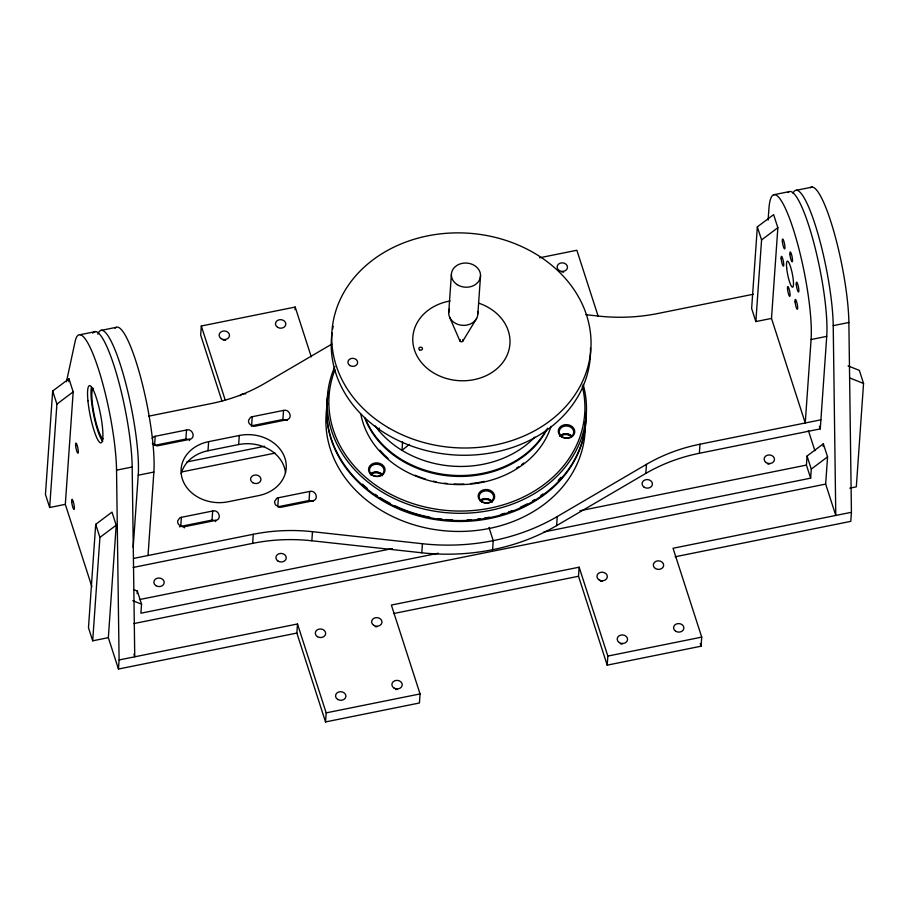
<?xml version="1.0" encoding="UTF-8"?>
<svg xmlns="http://www.w3.org/2000/svg" width="909" height="909" viewBox="0 0 909 909"><rect width="100%" height="100%" fill="white"/><g stroke="black" fill="none" stroke-linecap="round" stroke-linejoin="round"><path stroke-width="1.36" d="M52.677 391.029L45.45 494.439L49.665 507.506L65.312 504.347L73.186 391.87L68.959 378.803L52.677 391.029L56.903 404.096L49.665 507.506M68.766 381.632L68.959 378.803M95.706 524.345L88.48 627.744L92.695 640.822L108.341 637.663L116.204 525.186L111.989 512.119L95.706 524.345L99.922 537.412L92.695 640.822M119.102 659.957L297.482 623.983L296.857 633.062L118.465 669.035L119.102 659.957L116.534 470.158A81.094 14.351 78.6 0 0 98.399 368.918A81.094 14.351 78.6 0 0 75.072 341.693L66.459 381.757M133.18 547.343L138.225 475.202A81.094 14.351 78.6 0 0 123.34 374.497A81.094 14.351 78.6 0 0 97.842 334.217M137.145 593.657L137.327 591.066L133.566 589.589M137.327 591.066L141.543 604.144L140.906 613.211L438.263 553.251M154.144 445.467A4.693 3.886 4 0 1 154.587 445.353L155.223 436.286L186.515 429.98C192.458 428.128 196.321 438.138 189.561 439.388L158.257 445.694A4.693 3.886 4 0 1 156.314 445.74L152.644 443.66A6.465 5.363 4 0 1 152.348 443.251M148.031 555.501L153.871 472.055A81.094 14.351 78.6 0 0 140.463 376.644A81.094 14.351 78.6 0 0 115.023 328.285M154.587 445.353L185.891 439.047L186.515 429.98M179.425 526.845A4.693 3.886 4 0 1 180.743 526.391L181.38 517.323L212.672 511.006C218.614 509.154 222.466 519.164 215.706 520.414L184.413 526.731A4.693 3.886 4 0 1 182.459 526.765L178.8 524.698A6.465 5.363 4 0 1 177.744 520.766L179.641 518.016A4.693 3.886 4 0 1 181.38 517.323M189.481 440.524L189.561 439.388M184.334 527.868L184.413 526.731M311.287 356.885L295.198 307.06L201.309 326.001L200.684 335.069L221.978 401.051M181.243 473.509A37.303 30.895 4 0 1 207.991 450.739L208.627 441.66L239.294 435.479A37.303 30.895 4 0 1 284.983 458.284A37.303 30.895 4 0 1 258.701 495.598L228.034 501.791A37.303 30.895 4 0 1 182.334 478.986A37.303 30.895 4 0 1 208.627 441.66M180.743 526.391L212.036 520.084L212.672 511.006M215.626 521.55L215.706 520.414M285.517 472.941A37.303 30.895 4 0 0 238.658 444.558L239.294 435.479M251.168 425.901A4.693 3.886 4 0 1 251.611 425.798L252.236 416.72L283.54 410.413C289.482 408.561 293.334 418.572 286.574 419.822L255.281 426.139A4.693 3.886 4 0 1 253.327 426.173L249.668 424.094A6.465 5.363 4 0 1 248.612 420.163L250.509 417.424A4.693 3.886 4 0 1 252.236 416.72M133.134 567.455L252.645 543.355L253.27 534.276A162.188 134.305 4 0 1 312.48 531.685L422.435 543.73A193.924 160.586 4 0 0 557.251 516.551L646.469 464.34A162.188 134.305 4 0 1 700.01 444.194L820.895 419.822M251.611 425.798L282.904 419.481L283.54 410.413M276.654 498.462L274.768 501.2A6.465 5.363 4 0 0 275.825 505.131L279.483 507.211A4.693 3.886 4 0 0 281.426 507.165L312.73 500.859C319.491 499.609 315.628 489.599 309.685 491.451L278.393 497.757L277.756 506.824L309.299 500.473L313.264 501.313M295.016 309.651L295.198 307.06M309.06 500.518L309.685 491.451M252.645 543.355A162.188 134.305 4 0 1 311.844 540.764L312.48 531.685M810.271 187.731A81.094 14.351 78.6 0 1 833.758 231.227A81.094 14.351 78.6 0 1 848.87 322.49L851.426 512.29L673.035 548.263L701.725 637.129L701.089 646.208L607.201 665.138L607.837 656.071L579.147 567.193L391.37 605.053L420.06 693.931L419.424 702.998L325.536 721.928L326.172 712.861L297.482 623.983M379.042 430.877L379.246 428.059M402.585 441.899L401.994 450.364L409.334 444.421M311.844 540.764L421.799 552.797L422.435 543.73M448.705 312.764L451.375 274.62M477.873 313.775L480.543 275.632M492.598 549.706L493.223 540.628L488.962 527.402M421.799 552.797A193.924 160.586 4 0 0 556.615 525.618L557.251 516.551M607.201 665.138L578.522 576.261L579.147 567.193M556.615 525.618L645.833 473.407L646.469 464.34M645.833 473.407A162.188 134.305 4 0 1 699.373 453.273L700.01 444.194M757.345 226.864L751.641 308.503L755.856 321.57L771.502 318.423L777.854 227.704L773.627 214.638L757.345 226.864L761.572 239.931L755.856 321.57M768.116 220.137L768.912 208.831A81.094 14.351 78.6 0 1 793.171 228.818A81.094 14.351 78.6 0 1 811.089 339.523L805.249 422.98L771.502 318.423M543.855 531.958L810.646 478.157L806.431 465.09L807.056 456.023L823.338 443.797L827.565 456.863L825.656 484.077L835.78 515.437L833.223 325.638A81.094 14.351 78.6 0 0 816.6 229.284A81.094 14.351 78.6 0 0 792.989 193.219M810.646 478.157L811.283 469.089L807.056 456.023M699.373 453.273L820.27 428.889L826.736 336.364A81.094 14.351 78.6 0 0 813.328 240.965A81.094 14.351 78.6 0 0 787.898 192.594M823.156 446.512L823.338 443.797M851.426 512.29L850.79 521.357L675.171 556.774M848.074 365.918L859.335 370.361L863.55 383.428L856.323 486.838L849.801 488.144M462.863 341.023L476.611 318.48M152.133 438.377L153.485 436.99A4.693 3.886 4 0 1 155.223 436.286M56.903 404.096L73.186 391.87M99.922 537.412L116.204 525.186M761.572 239.931L777.854 227.704M811.283 469.089L827.565 456.863M331.853 344.102L264.633 383.439A162.188 134.305 4 0 1 211.093 403.585L148.781 416.152M79.935 334.739L95.593 331.58M100.763 330.456L116.409 327.297M773.627 194.776L789.273 191.617M796.625 190.22L812.271 187.072M539.594 257.781L576.863 250.27L598.167 316.252M753.379 294.232L657.832 313.503A162.188 134.305 4 0 1 598.622 316.093L585.941 314.707M207.991 450.739L238.658 444.558M116.534 470.158L132.18 467.01A81.094 14.351 78.6 0 0 116.329 373.167A81.094 14.351 78.6 0 0 92.718 333.205M833.223 325.638L848.87 322.49M186.811 461.965L264.621 446.274M138.225 475.202L153.871 472.055M811.089 339.523L826.736 336.364M182.005 471.873L275.097 453.102M133.691 558.399L253.27 534.276M139.463 599.576L392.358 548.582M579.942 510.756L806.431 465.09M133.748 623.597L825.656 484.077M393.517 613.564L578.522 576.261M326.172 712.861L420.06 693.931M607.837 656.071L701.725 637.129M282.904 419.481L287.324 420.412M185.891 439.047L189.413 439.479M212.036 520.084L215.797 520.618M849.79 378.008L863.55 383.428M132.782 600.69L141.543 604.144M449.603 317.161L459.863 340.875M819.395 426.196L820.27 428.889M808.362 430.468L814.896 450.739M700.225 643.515L701.089 646.208M201.309 326.001L225.216 400.062M296.857 633.062L325.536 721.928M133.907 654.185L134.748 656.809L132.18 467.01M65.312 504.347L91.911 586.76M108.341 637.663L118.465 669.035M276.654 498.462A4.693 3.886 4 0 1 278.393 497.757M534.89 437.07A97.32 80.583 4 0 1 375.122 425.855M546.286 429.843A97.32 80.583 4 0 1 453.33 475.339A97.32 80.583 4 0 1 365.736 419.344M590.498 347.908A129.748 107.444 4 0 1 455.25 455A129.748 107.444 4 0 1 332.035 332.933M332.66 328.933A129.748 107.444 4 0 1 333.183 326.286M560.353 436.456A7.295 6.045 4 0 1 571.375 436.684M480.486 501.12A7.295 6.045 4 0 1 491.814 502.132M370.418 474.93A7.295 6.045 4 0 1 382.371 475.771M585.044 421.446A129.748 107.444 4 0 1 448.035 531.072A129.748 107.444 4 0 1 327.66 403.414M585.873 419.151A129.748 107.444 4 0 1 446.421 520.914A129.748 107.444 4 0 1 327.683 397.222M583.158 384.337A129.748 107.444 4 0 1 449.126 512.915A129.748 107.444 4 0 1 334.83 366.657M585.896 412.413A129.748 107.444 4 0 1 447.046 520.05A129.748 107.444 4 0 1 328.638 391.484M560.33 435.968A7.295 6.045 4 0 1 571.863 436.615M480.35 500.734A7.295 6.045 4 0 1 492.144 501.995M370.497 474.339A7.295 6.045 4 0 1 382.337 475.123M547.57 428.173A97.32 80.583 4 0 1 453.284 476.248A97.32 80.583 4 0 1 364.611 417.549M551.036 426.366A97.32 80.583 4 0 1 452 484.361A97.32 80.583 4 0 1 360.85 414.174M523.766 462.976A95.695 79.242 4 0 1 521.743 464.533M518.607 466.76A95.695 79.242 4 0 1 516.448 468.18M484.463 481.372A95.695 79.242 4 0 1 470.828 483.599M463.885 484.077A95.695 79.242 4 0 1 454.114 484.043M447.148 483.52A95.695 79.242 4 0 1 444.376 483.19M436.115 481.793A95.695 79.242 4 0 1 433.4 481.202M425.378 479.02A95.695 79.242 4 0 1 415.061 475.237M388.063 458.386A95.695 79.242 4 0 1 379.951 450.25M582.305 386.245A128.135 106.103 4 0 1 450.069 510.722A128.135 106.103 4 0 1 334.91 369.883M560.944 477.327A128.135 106.103 4 0 1 558.183 480.395M542.9 493.973A128.135 106.103 4 0 1 540.912 495.416M534.742 499.518A128.135 106.103 4 0 1 532.606 500.814M527.152 503.881A128.135 106.103 4 0 1 520.334 507.233M512.074 510.688A128.135 106.103 4 0 1 508.438 512.017M504.756 513.244A128.135 106.103 4 0 1 501.018 514.369M489.576 517.164A128.135 106.103 4 0 1 484.383 518.119M480.463 518.709A128.135 106.103 4 0 1 477.827 519.05M471.214 519.698A128.135 106.103 4 0 1 467.226 519.948M452.546 519.971A128.135 106.103 4 0 1 445.876 519.516M441.888 519.107A128.135 106.103 4 0 1 437.911 518.596M430.014 517.266A128.135 106.103 4 0 1 395.029 505.824M390.381 503.518A128.135 106.103 4 0 1 380.371 497.78M377.19 495.7A128.135 106.103 4 0 1 375.099 494.269M367.122 488.19A128.135 106.103 4 0 1 362.452 484.133M559.546 435.979A8.272 6.852 4 0 1 572.25 436.309M479.997 500.382A8.272 6.852 4 0 1 492.28 501.313M370.52 473.646A8.272 6.852 4 0 1 382.78 474.828M102.774 441.331A29.19 5.17 78.6 0 1 93.809 415.618A29.19 5.17 78.6 0 1 91.491 387.12M103.103 438.888A25.952 4.59 78.6 0 1 93.979 413.572A25.952 4.59 78.6 0 1 93.229 388.268M395.438 689.476A5.193 4.295 4 0 1 397.278 689.499M375.19 626.744A5.193 4.295 4 0 1 377.03 626.755M240.067 395.767A5.193 4.295 4 0 1 245.771 393.858M223.057 340.068A5.193 4.295 4 0 1 225.591 340.398M620.767 644.038A5.193 4.295 4 0 1 622.245 644.004M600.519 581.306A5.193 4.295 4 0 1 602.36 581.317M561.421 271.893A5.193 4.295 4 0 1 563.591 272.245M767.787 464.056A5.193 4.295 4 0 1 769.264 464.056M479.361 303.367A48.654 40.291 4 0 1 498.655 367.156A48.654 40.291 4 0 1 420.049 360.759A48.654 40.291 4 0 1 450.035 300.981M477.657 311.503A14.601 12.09 4 0 1 462.249 325.32A14.601 12.09 4 0 1 449.421 309.208M462.692 339.659A1.625 1.341 4 0 1 462.442 341.489A1.625 1.341 4 0 1 460.227 341.352A1.625 1.341 4 0 1 460.181 339.523M786.671 267.973A13.294 2.352 78.6 0 0 792.603 287.21A13.294 2.352 78.6 0 0 790.705 267.337A13.294 2.352 78.6 0 0 786.671 267.973M789.955 254.543A5.022 0.886 78.6 0 0 792.194 261.826A5.022 0.886 78.6 0 0 791.478 254.315A5.022 0.886 78.6 0 0 789.955 254.543M796.273 284.369A5.022 0.886 78.6 0 0 798.466 292.016A5.022 0.886 78.6 0 0 797.943 284.903A5.022 0.886 78.6 0 0 796.273 284.369M795.08 301.879A5.022 0.886 78.6 0 0 797.307 309.31A5.022 0.886 78.6 0 0 796.67 301.936A5.022 0.886 78.6 0 0 795.08 301.879M787.535 289.107A5.022 0.886 78.6 0 0 789.773 296.379A5.022 0.886 78.6 0 0 789.057 288.869A5.022 0.886 78.6 0 0 787.535 289.107M781.149 258.52A5.022 0.886 78.6 0 0 783.342 266.178A5.022 0.886 78.6 0 0 782.819 259.065A5.022 0.886 78.6 0 0 781.149 258.52M782.376 241.476A5.022 0.886 78.6 0 0 784.603 248.907A5.022 0.886 78.6 0 0 783.956 241.533A5.022 0.886 78.6 0 0 782.376 241.476M388.461 427.741A129.748 107.444 4 0 0 590.691 351.192A129.748 107.444 4 0 0 405.005 242.373A129.748 107.444 4 0 0 388.461 427.741M562.126 436.763A7.295 6.045 4 0 0 573.715 432.854A7.295 6.045 4 0 0 563.569 426.389A7.295 6.045 4 0 0 562.126 436.763M482.315 501.813A7.295 6.045 4 0 0 493.655 497.428A7.295 6.045 4 0 0 483.145 491.383A7.295 6.045 4 0 0 482.315 501.813M372.554 475.112A7.295 6.045 4 0 0 384.007 470.964A7.295 6.045 4 0 0 373.679 464.704A7.295 6.045 4 0 0 372.554 475.112M561.592 436.854A8.272 6.852 4 0 0 574.715 432.423A8.272 6.852 4 0 0 563.216 425.094A8.272 6.852 4 0 0 561.592 436.854M481.815 501.927A8.272 6.852 4 0 0 494.655 496.962A8.272 6.852 4 0 0 482.759 490.099A8.272 6.852 4 0 0 481.815 501.927M372.031 475.214A8.272 6.852 4 0 0 385.018 470.51A8.272 6.852 4 0 0 373.315 463.42A8.272 6.852 4 0 0 372.031 475.214M349.92 365.543A4.863 4.034 4 0 0 357.612 362.873A4.863 4.034 4 0 0 350.794 358.612A4.863 4.034 4 0 0 349.92 365.543M71.72 501.995A5.193 0.92 78.6 0 0 74.038 509.472A5.193 0.92 78.6 0 0 73.277 501.677A5.193 0.92 78.6 0 0 71.72 501.995M75.652 445.751A5.193 0.92 78.6 0 0 77.969 453.227A5.193 0.92 78.6 0 0 77.208 445.444A5.193 0.92 78.6 0 0 75.652 445.751M87.946 400.846A29.19 5.17 78.6 0 0 100.99 442.899A29.19 5.17 78.6 0 0 96.729 399.085A29.19 5.17 78.6 0 0 87.946 400.846M317.48 636.709A5.193 4.295 4 0 0 325.649 633.789A5.193 4.295 4 0 0 318.32 629.312A5.193 4.295 4 0 0 317.48 636.709M394.063 688.09A5.193 4.295 4 0 0 402.221 685.159A5.193 4.295 4 0 0 394.904 680.693A5.193 4.295 4 0 0 394.063 688.09M337.728 699.453A5.193 4.295 4 0 0 345.897 696.521A5.193 4.295 4 0 0 338.568 692.044A5.193 4.295 4 0 0 337.728 699.453M373.815 625.358A5.193 4.295 4 0 0 381.973 622.426A5.193 4.295 4 0 0 374.656 617.95A5.193 4.295 4 0 0 373.815 625.358M277.643 327.365A5.193 4.295 4 0 0 285.801 324.433A5.193 4.295 4 0 0 278.484 319.968A5.193 4.295 4 0 0 277.643 327.365M221.307 338.716A5.193 4.295 4 0 0 229.477 335.796A5.193 4.295 4 0 0 222.148 331.319A5.193 4.295 4 0 0 221.307 338.716M675.728 631.289A5.193 4.295 4 0 0 683.886 628.369A5.193 4.295 4 0 0 676.569 623.892A5.193 4.295 4 0 0 675.728 631.289M655.48 568.557A5.193 4.295 4 0 0 663.65 565.625A5.193 4.295 4 0 0 656.321 561.16A5.193 4.295 4 0 0 655.48 568.557M619.393 642.652A5.193 4.295 4 0 0 627.562 639.72A5.193 4.295 4 0 0 620.233 635.255A5.193 4.295 4 0 0 619.393 642.652M599.145 579.919A5.193 4.295 4 0 0 607.314 576.988A5.193 4.295 4 0 0 599.985 572.522A5.193 4.295 4 0 0 599.145 579.919M559.308 270.564A5.193 4.295 4 0 0 567.477 267.644A5.193 4.295 4 0 0 560.149 263.167A5.193 4.295 4 0 0 559.308 270.564M644.174 487.247A5.193 4.295 4 0 0 652.412 484.452A5.193 4.295 4 0 0 645.185 479.861A5.193 4.295 4 0 0 644.174 487.247M766.23 462.636A5.193 4.295 4 0 0 774.468 459.84A5.193 4.295 4 0 0 767.241 455.25A5.193 4.295 4 0 0 766.23 462.636M252.691 482.668A5.193 4.295 4 0 0 260.94 479.872A5.193 4.295 4 0 0 253.713 475.282A5.193 4.295 4 0 0 252.691 482.668M278.006 561.08A5.193 4.295 4 0 0 286.244 558.296A5.193 4.295 4 0 0 279.029 553.706A5.193 4.295 4 0 0 278.006 561.08M155.95 585.691A5.193 4.295 4 0 0 164.188 582.908A5.193 4.295 4 0 0 156.973 578.317A5.193 4.295 4 0 0 155.95 585.691M419.594 349.863A1.829 1.511 4 0 0 422.469 348.84A1.829 1.511 4 0 0 419.901 347.261A1.829 1.511 4 0 0 419.594 349.863M457.272 284.665A14.601 12.09 4 0 0 480.441 276.813A14.601 12.09 4 0 0 460.136 263.905A14.601 12.09 4 0 0 457.272 284.665"/></g></svg>
